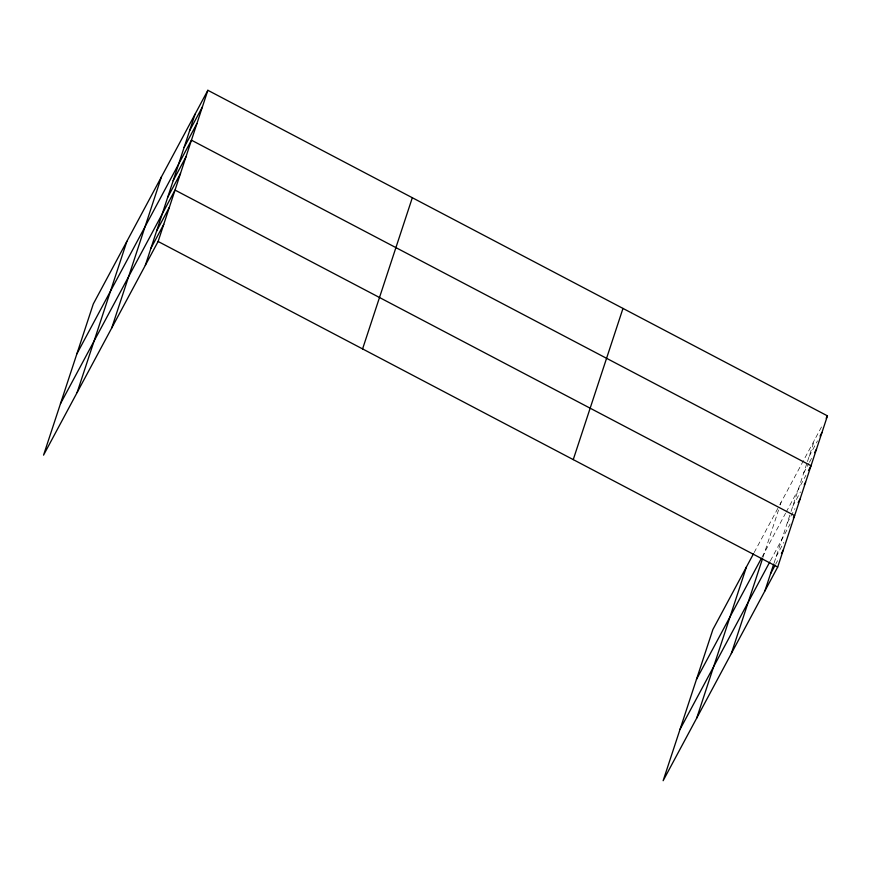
<?xml version="1.0" encoding="UTF-8"?>
<svg xmlns="http://www.w3.org/2000/svg" width="871" height="871" viewBox="0 0 871 871"><rect width="100%" height="100%" fill="white"/><g stroke="black" fill="none" stroke-linecap="round" stroke-linejoin="round"><path stroke-width="0.65" stroke-dasharray="4.36 3.27" d="M762.963 557.386L778.532 510.058M780.209 504.94L781.058 502.382M774.156 562.786L790.639 512.671M791.064 511.397L807.058 462.784M807.482 461.51L814.635 439.757M754.144 552.562L779.131 505.964M779.774 504.777L822.322 425.418M809.159 456.393L817.488 440.857M803.693 473.018L808.821 463.459M809.464 462.261L812.022 457.482M762.081 557.048L785.544 513.28M786.186 512.104L805.915 475.305M792.752 506.28L800.438 491.941M787.275 522.905L794.962 508.566M770.4 560.804L790.139 524.004M776.17 556.667L783.856 542.328M775.658 564.245L777.574 560.663"/><path stroke-width="1.31" d="M77.127 392.516L126.872 241.343M111.728 327.997L161.462 176.813M145.305 265.372L195.039 114.199M207.864 90.29L93.295 303.957L43.55 455.141L158.119 241.474L207.864 90.29L827.45 415.859L777.705 567.043L663.136 780.71L712.881 629.526L753.502 553.76M362.586 348.912L412.321 197.728M573.249 459.605L622.983 308.421M696.724 718.085L746.458 566.901M731.313 653.566L762.539 558.67M764.89 590.941L773.753 564.016M189.573 130.824L202.388 106.926M184.097 147.449L196.911 123.551M76.877 353.855L191.446 140.177L811.032 465.745L808.473 470.525M173.155 180.711L185.969 156.813M167.689 197.347L180.504 173.438M60.458 403.741L175.027 190.074L794.624 515.632L793.339 518.027M156.573 231.109L169.388 207.2M150.944 248.235L163.759 224.337M826.165 418.254L827.45 415.859M820.057 436.077L821.974 432.484M814.581 452.702L816.508 449.12M696.462 679.413L761.439 558.246M804.281 484.766L805.566 482.382M798.174 502.589L800.09 499.007M680.055 729.31L769.768 561.991M770.53 573.804L775.016 565.442M781.429 553.488L783.345 549.906M158.119 241.474L777.705 567.043"/></g></svg>
